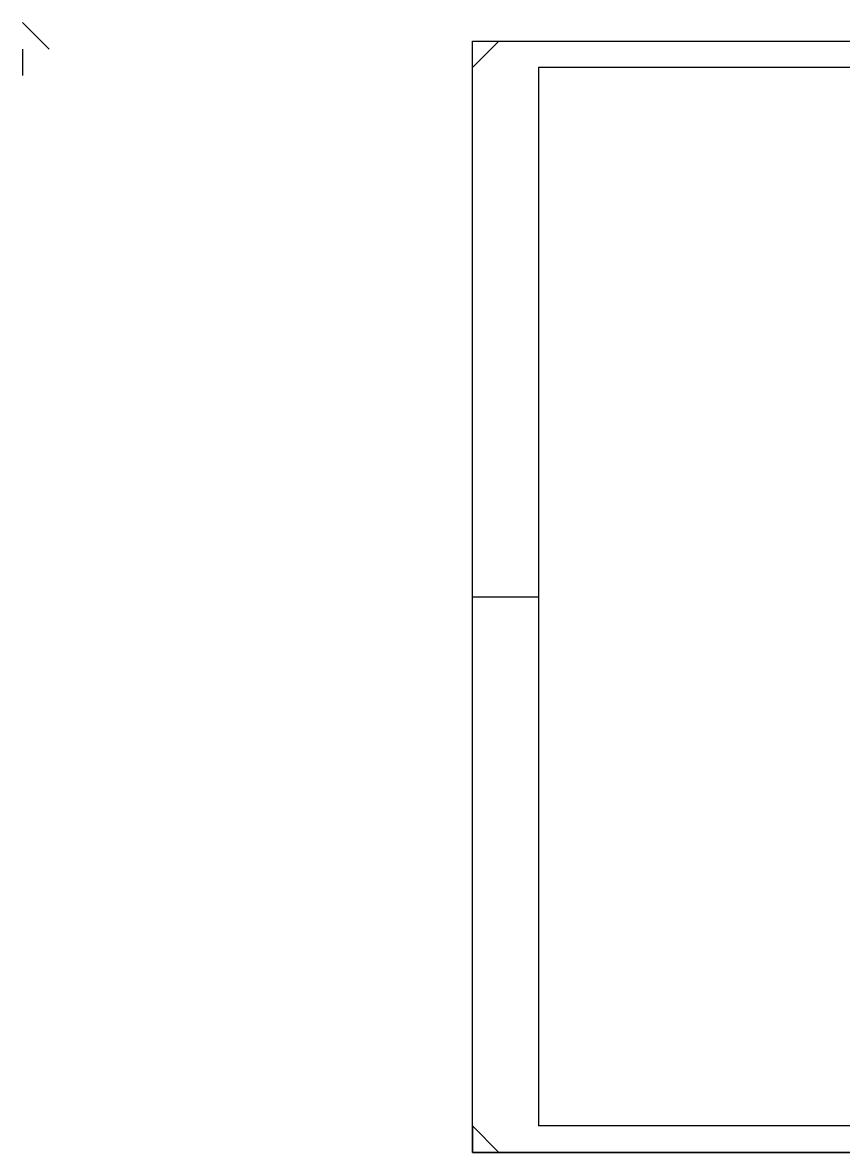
# Model space of a CAD drawing. Header units: millimetres. Extents: x -15074 to 21675, y -7568 to 6574.
# Drawn here: x 11688 to 12308, y 2776 to 3630 of the extents above; entities that cross this region are included whole.
import ezdxf

# ---------------------------------------------------------------- set-up
doc = ezdxf.new("R2010")
doc.units = ezdxf.units.MM

msp = doc.modelspace()

# ---------------------------------------------------------------- linework, layer by layer
for p, q in [((11707.904, 3609.67), (11687.904, 3629.67)), ((12027.754, 3595.759), (12047.754, 3615.759)), ((11687.904, 3609.67), (11687.904, 3589.67)), ((12077.754, 3595.759), (12077.754, 3575.759)), ((12027.754, 3195.759), (12077.754, 3195.759)), ((12027.754, 2795.759), (12047.754, 2775.759))]:
    msp.add_line(p, q)
msp.add_lwpolyline([(12027.754, 3615.759), (13215.754, 3615.759), (13215.754, 2775.759), (12027.754, 2775.759)], close=True)
for points in [[(12077.754, 2775.759), (12027.754, 2775.759), (12027.754, 3615.759), (12077.754, 3615.759)], [(12027.754, 3595.759), (12027.754, 3615.759), (13215.754, 3615.759), (13215.754, 3595.759)], [(12077.754, 3595.759), (12077.754, 2795.759)], [(13195.754, 3595.759), (12077.754, 3595.759)], [(12027.754, 2795.759), (12027.754, 2775.759), (13215.754, 2775.759), (13215.754, 2795.759)], [(13195.754, 2795.759), (12077.754, 2795.759)]]:
    msp.add_lwpolyline(points)

doc.saveas('drawing.dxf')
